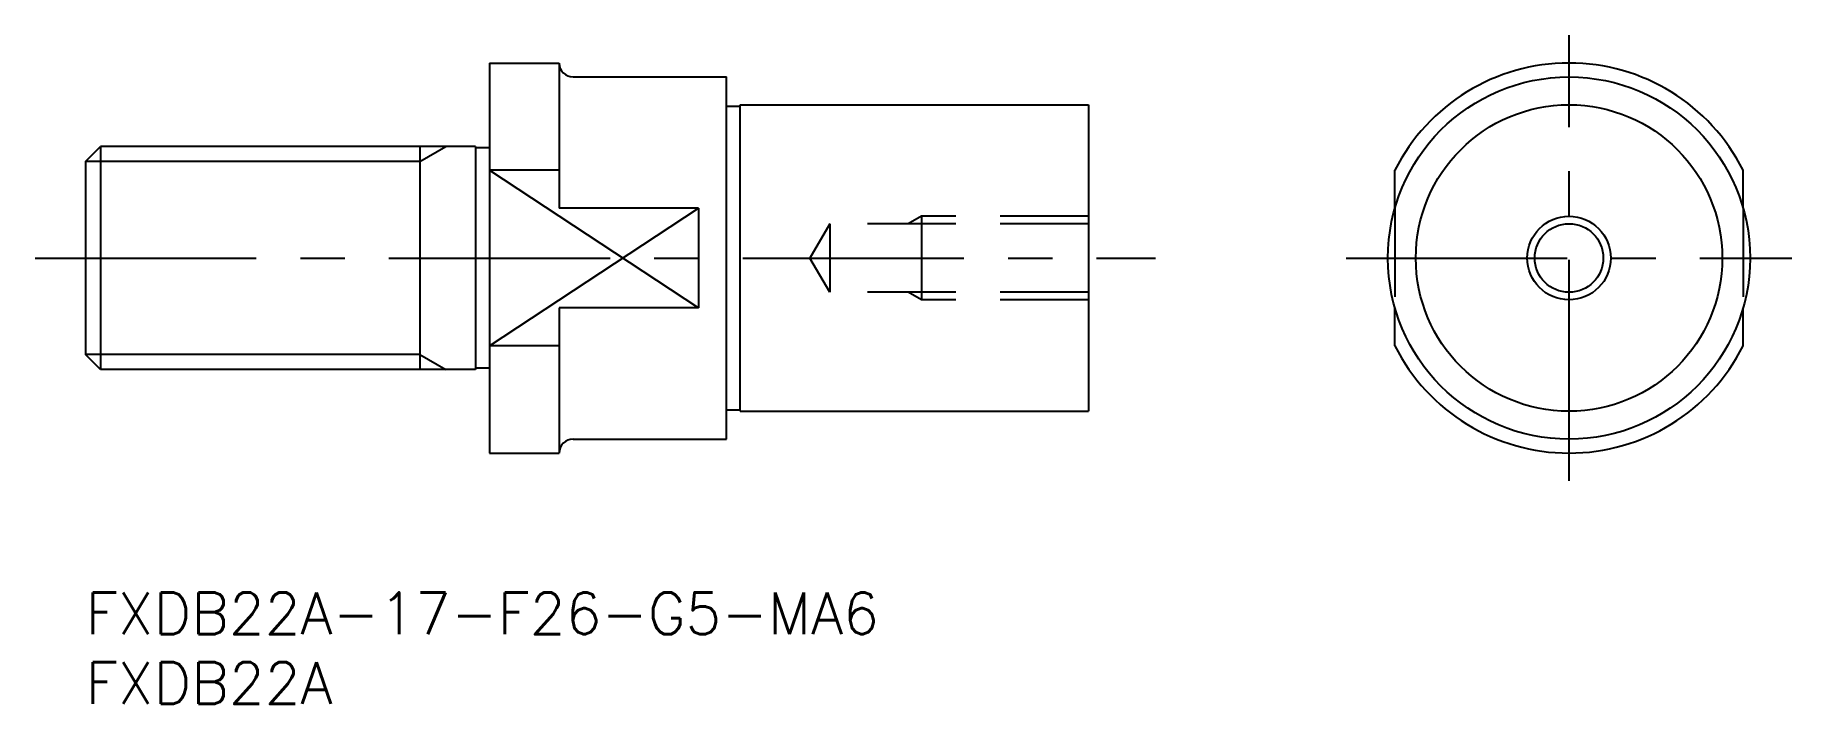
# Model space of a CAD drawing. Extents: x -4 to 122, y -8 to 40.
import ezdxf

# ---------------------------------------------------------------- set-up
doc = ezdxf.new("R2010")
doc.units = 0
doc.header["$LTSCALE"] = 0.5
doc.linetypes.add('CENTER', pattern=[50.8, 31.75, -6.35, 6.35, -6.35])
doc.linetypes.add('DASHED', pattern=[19.05, 12.7, -6.35])
for name, color, linetype in [('MSM_CENTER', 1, 'CENTER'), ('MSM_CONTINUOUS', 7, 'CONTINUOUS'), ('MSM_DASHED', 4, 'DASHED'), ('MSM_NARROW', 5, 'CONTINUOUS'), ('MSM_PART_NUMBER', 7, 'CONTINUOUS')]:
    doc.layers.add(name, color=color, linetype=linetype)
doc.styles.get("Standard").update_dxf_attribs({"font": 'txt.shx', "height": 3, "bigfont": 'bigfont.shx'})

# ---------------------------------------------------------------- blocks, each defined once
blk = doc.blocks.new('*U8')
at = {"layer": 'MSM_PART_NUMBER'}
blk.add_text('FXDB22A-17-F26-G5-MA6', height=3, dxfattribs=at).set_placement((0, -3))
blk = doc.blocks.new('*U9')
at = {"layer": 'MSM_PART_NUMBER'}
blk.add_text('FXDB22A', height=3, dxfattribs=at).set_placement((0, -8))

msp = doc.modelspace()

# ---------------------------------------------------------------- linework, layer by layer
at = {"layer": 'MSM_CENTER'}
for p, q in [((106.5, 8), (106.5, 40)), ((-3.62, 24), (76.81, 24)), ((90.5, 24), (122.5, 24))]:
    msp.add_line(p, q, dxfattribs=at)
at = {"layer": 'MSM_CONTINUOUS'}
for p, q in [((29, 38), (34, 38)), ((29, 38), (29, 10)), ((34, 38), (34, 27.57)), ((35, 37), (46, 37)), ((46, 11), (46, 37)), ((46, 34.9), (47, 34.9)), ((47, 35), (72, 35)), ((47, 13), (47, 35)), ((72, 35), (72, 13)), ((0, 30.92), (1.08, 32)), ((28, 32), (1.08, 32)), ((1.08, 32), (1.08, 16)), ((24, 32), (24, 16)), ((28, 32), (28, 16)), ((29, 31.9), (28, 31.9)), ((0, 30.92), (0, 17.08)), ((34, 30.3), (29, 30.3)), ((94, 27.57), (94, 30.3)), ((119, 27.57), (119, 30.3)), ((44, 27.57), (34, 27.57)), ((44, 27.57), (44, 20.43)), ((44, 20.43), (34, 20.43)), ((34, 20.43), (34, 10)), ((94, 17.7), (94, 20.43)), ((119, 17.7), (119, 20.43)), ((34, 17.7), (29, 17.7)), ((1.08, 16), (0, 17.08)), ((28, 16), (1.08, 16)), ((29, 16.1), (28, 16.1)), ((46, 13.1), (47, 13.1)), ((47, 13), (72, 13)), ((35, 11), (46, 11)), ((29, 10), (34, 10))]:
    msp.add_line(p, q, dxfattribs=at)
for radius in [13, 11, 2.46]:
    msp.add_circle((106.5, 24), radius, dxfattribs=at)
for centre, radius, start, end in [((35, 38), 1, 180, 270), ((106.5, 24), 14, 26.7655, 153.2345), ((106.5, 24), 14, 206.7655, 333.2345), ((35, 10), 1, 90, 180)]:
    msp.add_arc(centre, radius, start, end, dxfattribs=at)
at = {"layer": 'MSM_DASHED'}
for p, q in [((60, 27), (59.06, 26.46)), ((72, 27), (60, 27)), ((60, 27), (60, 21)), ((94, 27.57), (94, 20.43)), ((119, 27.57), (119, 20.43)), ((53.42, 26.46), (52, 24)), ((72, 26.46), (53.42, 26.46)), ((53.42, 26.46), (53.42, 21.54)), ((53.42, 21.54), (52, 24)), ((72, 21.54), (53.42, 21.54)), ((60, 21), (59.06, 21.54)), ((72, 21), (60, 21))]:
    msp.add_line(p, q, dxfattribs=at)
at = {"layer": 'MSM_NARROW'}
for p, q in [((24, 30.92), (25.87, 32)), ((24, 30.92), (0, 30.92)), ((29, 30.3), (44, 20.43)), ((29, 17.7), (44, 27.57)), ((24, 17.08), (0, 17.08)), ((24, 17.08), (25.87, 16))]:
    msp.add_line(p, q, dxfattribs=at)
msp.add_circle((106.5, 24), 3, dxfattribs=at)

# ---------------------------------------------------------------- block references
at = {"layer": 'MSM_CONTINUOUS'}
for name in ['*U8', '*U9']:
    msp.add_blockref(name, (0, 0), dxfattribs=at)

doc.saveas('drawing.dxf')
